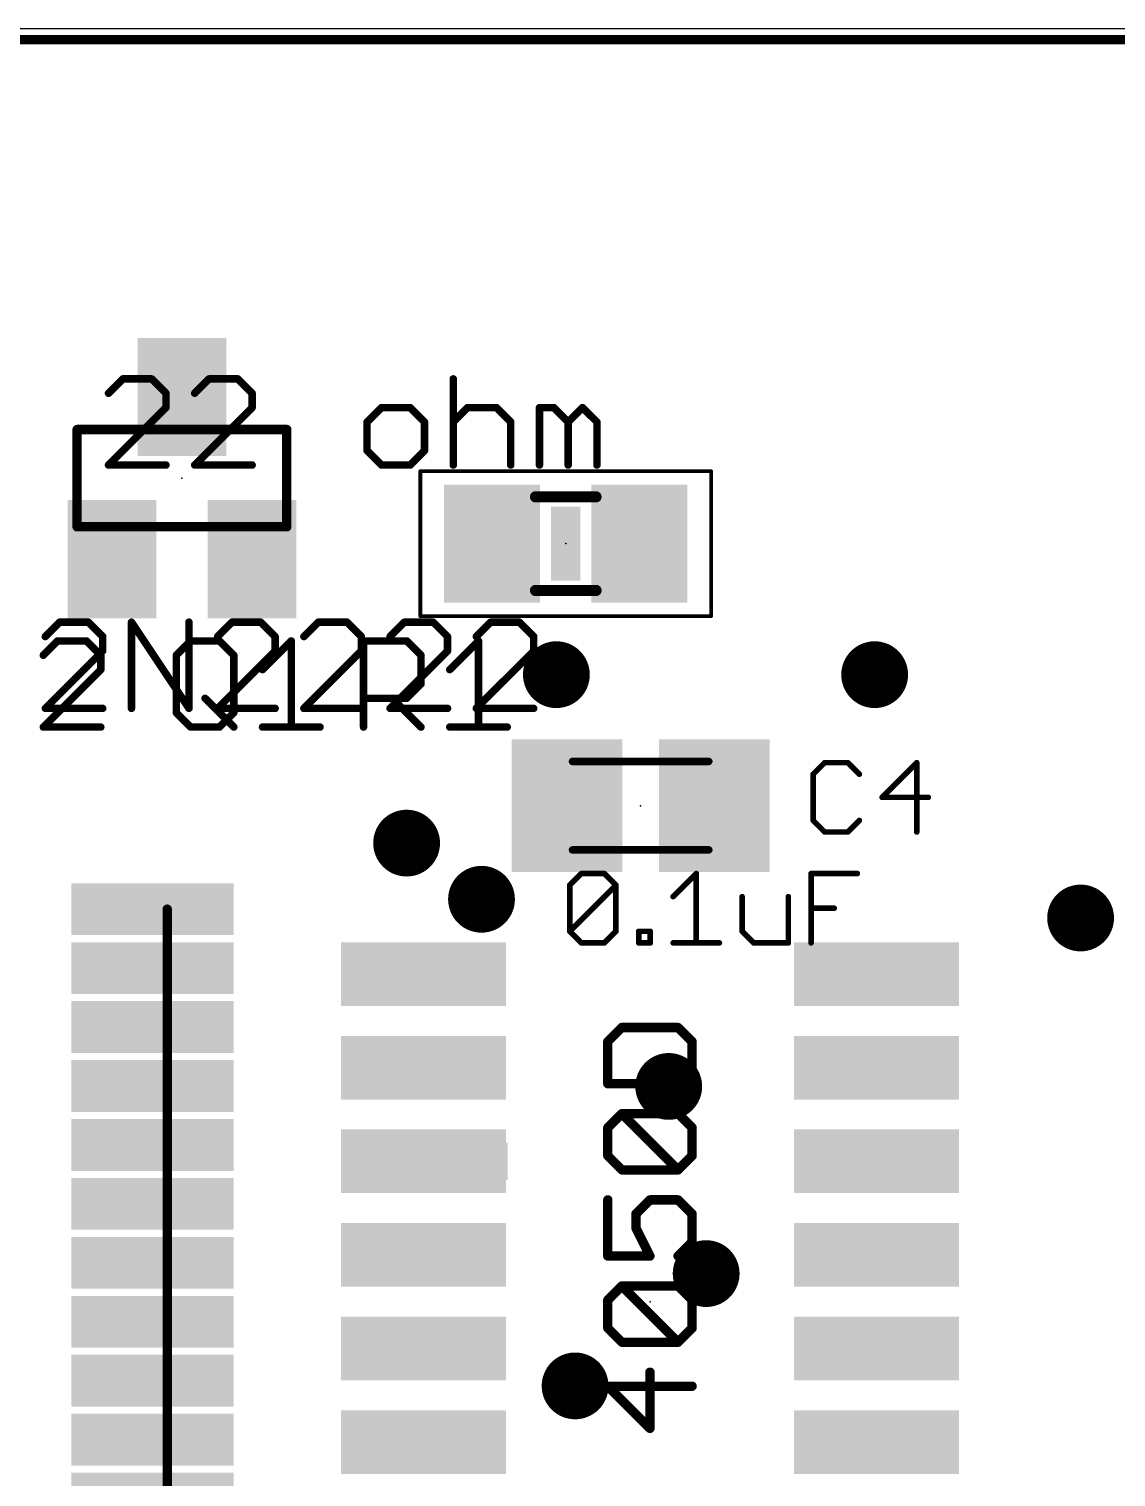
# Model space of a CAD drawing. Extents: x -27.9 to 27.9, y -17.1 to 17.1.
# Drawn here: x -14.78 to -0.03, y -2.51 to 17.14 of the extents above; entities that cross this region are included whole.
import ezdxf

# ---------------------------------------------------------------- set-up
doc = ezdxf.new("R2010")
doc.units = 0
for name, color, linetype in [('18', 82, 'CONTINUOUS'), ('20', 7, 'CONTINUOUS'), ('22', 253, 'CONTINUOUS'), ('23', 7, 'CONTINUOUS'), ('25', 253, 'CONTINUOUS'), ('27', 253, 'CONTINUOUS'), ('29', 253, 'CONTINUOUS'), ('30', 253, 'CONTINUOUS'), ('31', 253, 'CONTINUOUS'), ('32', 253, 'CONTINUOUS'), ('35', 253, 'CONTINUOUS'), ('39', 22, 'CONTINUOUS'), ('44', 253, 'CONTINUOUS'), ('51', 253, 'CONTINUOUS')]:
    doc.layers.add(name, color=color, linetype=linetype)

# ---------------------------------------------------------------- blocks, each defined once
blk = doc.blocks.new('RECT')
blk.add_solid([(-0.5, -0.5), (0.5, -0.5), (-0.5, 0.5), (0.5, 0.5)])
blk = doc.blocks.new('ROUNDV')
at = {"const_width": 0.5}
blk.add_lwpolyline([(0, -0.25, 1), (0, 0.25, 1), (0, -0.25)], format="xyb", dxfattribs=at)

msp = doc.modelspace()

# ---------------------------------------------------------------- linework, layer by layer
at = {"layer": '20'}
msp.add_line((25.4, 17.145), (-25.4, 17.145), dxfattribs=at)
at = {"layer": '22', "const_width": 0.127}
for points in [[(23, 17), (-23, 17)], [(-12.9, -5.2), (-12.9, 5.2)]]:
    msp.add_lwpolyline(points, dxfattribs=at)
at = {"layer": '22', "const_width": 0.0635}
msp.add_lwpolyline([(-12.8682, 5.2, 1), (-12.9318, 5.2)], format="xyb", dxfattribs=at)
at = {"layer": '23'}
for p in [(-12.7, 11.049), (-7.493, 10.16), (-6.477, 6.604), (-6.35, -0.127)]:
    msp.add_point(p, dxfattribs=at)
at = {"layer": '25'}
for points, const_width in [([(-14.3857, 8.8402), (-14.5806, 8.6453)], 0.1016), ([(-13.9959, 8.8402), (-14.3857, 8.8402)], 0.1016), ([(-13.801, 8.6453), (-13.9959, 8.8402)], 0.1016), ([(-12.7762, 8.6453), (-12.5813, 8.8402)], 0.1016), ([(-12.5813, 8.8402), (-12.1915, 8.8402)], 0.1016), ([(-12.1915, 8.8402), (-11.9966, 8.6453)], 0.1016), ([(-11.6068, 8.4504), (-11.217, 8.8402)], 0.1016), ([(-11.217, 8.8402), (-11.217, 7.6708)], 0.1016), ([(-10.2362, 7.6708), (-10.2362, 8.8402)], 0.1016), ([(-10.2362, 8.8402), (-9.6515, 8.8402)], 0.1016), ([(-9.6515, 8.8402), (-9.4566, 8.6453)], 0.1016), ([(-9.0668, 8.4504), (-8.677, 8.8402)], 0.1016), ([(-8.677, 8.8402), (-8.677, 7.6708)], 0.1016), ([(-13.801, 8.4504), (-13.801, 8.6453)], 0.1016), ([(-12.7762, 7.8657), (-12.7762, 8.6453)], 0.1016), ([(-11.9966, 8.6453), (-11.9966, 7.8657)], 0.1016), ([(-9.4566, 8.6453), (-9.4566, 8.2555)], 0.1016), ([(-14.5806, 7.6708), (-13.801, 8.4504)], 0.1016), ([(-9.4566, 8.2555), (-9.6515, 8.0606)], 0.1016), ([(-12.3864, 8.0606), (-11.9966, 7.6708)], 0.1016), ([(-9.6515, 8.0606), (-10.2362, 8.0606)], 0.1016), ([(-9.8464, 8.0606), (-9.4566, 7.6708)], 0.1016), ([(-12.5813, 7.6708), (-12.7762, 7.8657)], 0.1016), ([(-11.9966, 7.8657), (-12.1915, 7.6708)], 0.1016), ([(-13.801, 7.6708), (-14.5806, 7.6708)], 0.1016), ([(-12.1915, 7.6708), (-12.5813, 7.6708)], 0.1016), ([(-11.6068, 7.6708), (-10.8272, 7.6708)], 0.1016), ([(-9.0668, 7.6708), (-8.2872, 7.6708)], 0.1016), ([(-3.9801, 7.1877), (-4.1369, 7.0309)], 0.0762), ([(-3.6666, 7.1877), (-3.9801, 7.1877)], 0.0762), ([(-3.5098, 7.0309), (-3.6666, 7.1877)], 0.0762), ([(-2.7311, 7.1877), (-3.2014, 6.7174)], 0.0762), ([(-2.7311, 6.2471), (-2.7311, 7.1877)], 0.0762), ([(-4.1369, 7.0309), (-4.1369, 6.4039)], 0.0762), ([(-3.2014, 6.7174), (-2.5743, 6.7174)], 0.0762), ([(-4.1369, 6.4039), (-3.9801, 6.2471)], 0.0762), ([(-3.6666, 6.2471), (-3.5098, 6.4039)], 0.0762), ([(-3.9801, 6.2471), (-3.6666, 6.2471)], 0.0762)]:
    msp.add_lwpolyline(points, dxfattribs=dict(at, const_width=const_width))
for points, const_width in [([(-14.3857, 8.8656, 1), (-14.3857, 8.8148)], 0.0508), ([(-14.3677, 8.8222, 1), (-14.4037, 8.8582)], 0.0508), ([(-13.9779, 8.8582, 1), (-14.0139, 8.8222)], 0.0508), ([(-13.9959, 8.8148, 1), (-13.9959, 8.8656)], 0.0508), ([(-12.5813, 8.8656, 1), (-12.5813, 8.8148)], 0.0508), ([(-12.5633, 8.8222, 1), (-12.5993, 8.8582)], 0.0508), ([(-12.1735, 8.8582, 1), (-12.2095, 8.8222)], 0.0508), ([(-12.1915, 8.8148, 1), (-12.1915, 8.8656)], 0.0508), ([(-11.1916, 8.8402, 1), (-11.2424, 8.8402)], 0.0508), ([(-11.199, 8.8222, 1), (-11.235, 8.8582)], 0.0508), ([(-10.2108, 8.8402, 1), (-10.2616, 8.8402)], 0.0508), ([(-10.2362, 8.8656, 1), (-10.2362, 8.8148)], 0.0508), ([(-9.6335, 8.8582, 1), (-9.6695, 8.8222)], 0.0508), ([(-9.6515, 8.8148, 1), (-9.6515, 8.8656)], 0.0508), ([(-8.6516, 8.8402, 1), (-8.7024, 8.8402)], 0.0508), ([(-8.659, 8.8222, 1), (-8.695, 8.8582)], 0.0508), ([(-14.5986, 8.6633, 1), (-14.5626, 8.6273)], 0.0508), ([(-13.7756, 8.6453, 1), (-13.8264, 8.6453)], 0.0508), ([(-13.819, 8.6273, 1), (-13.783, 8.6633)], 0.0508), ([(-12.7942, 8.6633, 1), (-12.7582, 8.6273)], 0.0508), ([(-12.7508, 8.6453, 1), (-12.8016, 8.6453)], 0.0508), ([(-11.9712, 8.6453, 1), (-12.022, 8.6453)], 0.0508), ([(-12.0146, 8.6273, 1), (-11.9786, 8.6633)], 0.0508), ([(-9.4312, 8.6453, 1), (-9.482, 8.6453)], 0.0508), ([(-9.4746, 8.6273, 1), (-9.4386, 8.6633)], 0.0508), ([(-13.8264, 8.4504, 1), (-13.7756, 8.4504)], 0.0508), ([(-13.783, 8.4324, 1), (-13.819, 8.4684)], 0.0508), ([(-11.6248, 8.4684, 1), (-11.5888, 8.4324)], 0.0508), ([(-9.0848, 8.4684, 1), (-9.0488, 8.4324)], 0.0508), ([(-9.482, 8.2555, 1), (-9.4312, 8.2555)], 0.0508), ([(-9.4386, 8.2375, 1), (-9.4746, 8.2735)], 0.0508), ([(-12.3684, 8.0786, 1), (-12.4044, 8.0426)], 0.0508), ([(-10.2362, 8.086, 1), (-10.2362, 8.0352)], 0.0508), ([(-9.8284, 8.0786, 1), (-9.8644, 8.0426)], 0.0508), ([(-9.6695, 8.0786, 1), (-9.6335, 8.0426)], 0.0508), ([(-9.6515, 8.0352, 1), (-9.6515, 8.086)], 0.0508), ([(-12.7582, 7.8837, 1), (-12.7942, 7.8477)], 0.0508), ([(-12.8016, 7.8657, 1), (-12.7508, 7.8657)], 0.0508), ([(-12.022, 7.8657, 1), (-11.9712, 7.8657)], 0.0508), ([(-11.9786, 7.8477, 1), (-12.0146, 7.8837)], 0.0508), ([(-14.5986, 7.6888, 1), (-14.5626, 7.6528)], 0.0508), ([(-14.5806, 7.6962, 1), (-14.5806, 7.6454)], 0.0508), ([(-13.801, 7.6454, 1), (-13.801, 7.6962)], 0.0508), ([(-12.5813, 7.6962, 1), (-12.5813, 7.6454)], 0.0508), ([(-12.5993, 7.6528, 1), (-12.5633, 7.6888)], 0.0508), ([(-12.2095, 7.6888, 1), (-12.1735, 7.6528)], 0.0508), ([(-12.1915, 7.6454, 1), (-12.1915, 7.6962)], 0.0508), ([(-12.0146, 7.6528, 1), (-11.9786, 7.6888)], 0.0508), ([(-11.6068, 7.6962, 1), (-11.6068, 7.6454)], 0.0508), ([(-11.2424, 7.6708, 1), (-11.1916, 7.6708)], 0.0508), ([(-10.8272, 7.6454, 1), (-10.8272, 7.6962)], 0.0508), ([(-10.2616, 7.6708, 1), (-10.2108, 7.6708)], 0.0508), ([(-9.4746, 7.6528, 1), (-9.4386, 7.6888)], 0.0508), ([(-9.0668, 7.6962, 1), (-9.0668, 7.6454)], 0.0508), ([(-8.7024, 7.6708, 1), (-8.6516, 7.6708)], 0.0508), ([(-8.2872, 7.6454, 1), (-8.2872, 7.6962)], 0.0508), ([(-3.9801, 7.2068, 1), (-3.9801, 7.1687)], 0.0381), ([(-3.9667, 7.1742, 1), (-3.9936, 7.2012)], 0.0381), ([(-3.6531, 7.2012, 1), (-3.6801, 7.1742)], 0.0381), ([(-3.6666, 7.1687, 1), (-3.6666, 7.2068)], 0.0381), ([(-2.712, 7.1877, 1), (-2.7501, 7.1877)], 0.0381), ([(-2.7176, 7.1742, 1), (-2.7446, 7.2012)], 0.0381), ([(-4.1504, 7.0444, 1), (-4.1234, 7.0175)], 0.0381), ([(-4.1178, 7.0309, 1), (-4.1559, 7.0309)], 0.0381), ([(-3.5233, 7.0175, 1), (-3.4964, 7.0444)], 0.0381), ([(-3.2014, 6.7365, 1), (-3.2014, 6.6984)], 0.0381), ([(-3.2149, 6.7309, 1), (-3.1879, 6.7039)], 0.0381), ([(-2.5743, 6.6984, 1), (-2.5743, 6.7365)], 0.0381), ([(-4.1234, 6.4173, 1), (-4.1504, 6.3904)], 0.0381), ([(-4.1559, 6.4039, 1), (-4.1178, 6.4039)], 0.0381), ([(-3.4964, 6.3904, 1), (-3.5233, 6.4173)], 0.0381), ([(-3.9801, 6.2662, 1), (-3.9801, 6.2281)], 0.0381), ([(-3.9936, 6.2336, 1), (-3.9667, 6.2606)], 0.0381), ([(-3.6801, 6.2606, 1), (-3.6531, 6.2336)], 0.0381), ([(-3.6666, 6.2281, 1), (-3.6666, 6.2662)], 0.0381), ([(-2.7501, 6.2471, 1), (-2.712, 6.2471)], 0.0381)]:
    msp.add_lwpolyline(points, format="xyb", dxfattribs=dict(at, const_width=const_width))
at = {"layer": '27'}
for points, const_width in [([(-13.5017, 12.3962), (-13.6966, 12.2013)], 0.1016), ([(-13.1119, 12.3962), (-13.5017, 12.3962)], 0.1016), ([(-12.917, 12.2013), (-13.1119, 12.3962)], 0.1016), ([(-12.3323, 12.3962), (-12.5272, 12.2013)], 0.1016), ([(-11.9425, 12.3962), (-12.3323, 12.3962)], 0.1016), ([(-11.7476, 12.2013), (-11.9425, 12.3962)], 0.1016), ([(-9.019, 12.3962), (-9.019, 11.2268)], 0.1016), ([(-12.917, 12.0064), (-12.917, 12.2013)], 0.1016), ([(-11.7476, 12.0064), (-11.7476, 12.2013)], 0.1016), ([(-13.6966, 11.2268), (-12.917, 12.0064)], 0.1016), ([(-12.5272, 11.2268), (-11.7476, 12.0064)], 0.1016), ([(-9.9935, 12.0064), (-10.1884, 11.8115)], 0.1016), ([(-9.6037, 12.0064), (-9.9935, 12.0064)], 0.1016), ([(-9.4088, 11.8115), (-9.6037, 12.0064)], 0.1016), ([(-9.019, 11.8115), (-8.8241, 12.0064)], 0.1016), ([(-8.8241, 12.0064), (-8.4343, 12.0064)], 0.1016), ([(-8.4343, 12.0064), (-8.2394, 11.8115)], 0.1016), ([(-7.8496, 11.2268), (-7.8496, 12.0064)], 0.1016), ([(-7.8496, 12.0064), (-7.6547, 12.0064)], 0.1016), ([(-7.6547, 12.0064), (-7.4598, 11.8115)], 0.1016), ([(-7.4598, 11.8115), (-7.2649, 12.0064)], 0.1016), ([(-7.2649, 12.0064), (-7.07, 11.8115)], 0.1016), ([(-10.1884, 11.8115), (-10.1884, 11.4217)], 0.1016), ([(-9.4088, 11.4217), (-9.4088, 11.8115)], 0.1016), ([(-8.2394, 11.8115), (-8.2394, 11.2268)], 0.1016), ([(-7.4598, 11.8115), (-7.4598, 11.2268)], 0.1016), ([(-7.07, 11.8115), (-7.07, 11.2268)], 0.1016), ([(-10.1884, 11.4217), (-9.9935, 11.2268)], 0.1016), ([(-9.6037, 11.2268), (-9.4088, 11.4217)], 0.1016), ([(-12.917, 11.2268), (-13.6966, 11.2268)], 0.1016), ([(-11.7476, 11.2268), (-12.5272, 11.2268)], 0.1016), ([(-9.9935, 11.2268), (-9.6037, 11.2268)], 0.1016), ([(-14.3593, 9.0942), (-14.5542, 8.8993)], 0.1016), ([(-13.9695, 9.0942), (-14.3593, 9.0942)], 0.1016), ([(-13.7746, 8.8993), (-13.9695, 9.0942)], 0.1016), ([(-13.3848, 7.9248), (-13.3848, 9.0942)], 0.1016), ([(-13.3848, 9.0942), (-12.6052, 7.9248)], 0.1016), ([(-12.6052, 7.9248), (-12.6052, 9.0942)], 0.1016), ([(-12.0205, 9.0942), (-12.2154, 8.8993)], 0.1016), ([(-11.6307, 9.0942), (-12.0205, 9.0942)], 0.1016), ([(-11.4358, 8.8993), (-11.6307, 9.0942)], 0.1016), ([(-10.8511, 9.0942), (-11.046, 8.8993)], 0.1016), ([(-10.4613, 9.0942), (-10.8511, 9.0942)], 0.1016), ([(-10.2664, 8.8993), (-10.4613, 9.0942)], 0.1016), ([(-9.6817, 9.0942), (-9.8766, 8.8993)], 0.1016), ([(-9.2919, 9.0942), (-9.6817, 9.0942)], 0.1016), ([(-9.097, 8.8993), (-9.2919, 9.0942)], 0.1016), ([(-8.5123, 9.0942), (-8.7072, 8.8993)], 0.1016), ([(-8.1225, 9.0942), (-8.5123, 9.0942)], 0.1016), ([(-7.9276, 8.8993), (-8.1225, 9.0942)], 0.1016), ([(-13.7746, 8.7044), (-13.7746, 8.8993)], 0.1016), ([(-11.4358, 8.7044), (-11.4358, 8.8993)], 0.1016), ([(-10.2664, 8.7044), (-10.2664, 8.8993)], 0.1016), ([(-9.097, 8.7044), (-9.097, 8.8993)], 0.1016), ([(-7.9276, 8.7044), (-7.9276, 8.8993)], 0.1016), ([(-14.5542, 7.9248), (-13.7746, 8.7044)], 0.1016), ([(-12.2154, 7.9248), (-11.4358, 8.7044)], 0.1016), ([(-11.046, 7.9248), (-10.2664, 8.7044)], 0.1016), ([(-9.8766, 7.9248), (-9.097, 8.7044)], 0.1016), ([(-8.7072, 7.9248), (-7.9276, 8.7044)], 0.1016), ([(-13.7746, 7.9248), (-14.5542, 7.9248)], 0.1016), ([(-11.4358, 7.9248), (-12.2154, 7.9248)], 0.1016), ([(-10.2664, 7.9248), (-11.046, 7.9248)], 0.1016), ([(-9.097, 7.9248), (-9.8766, 7.9248)], 0.1016), ([(-7.9276, 7.9248), (-8.7072, 7.9248)], 0.1016), ([(-7.4389, 5.5259), (-7.2821, 5.6827)], 0.0762), ([(-7.2821, 5.6827), (-6.9686, 5.6827)], 0.0762), ([(-6.9686, 5.6827), (-6.8118, 5.5259)], 0.0762), ([(-6.0356, 5.3692), (-5.7221, 5.6827)], 0.0762), ([(-5.7221, 5.6827), (-5.7221, 4.7421)], 0.0762), ([(-4.1646, 4.7421), (-4.1646, 5.6827)], 0.0762), ([(-4.1646, 5.6827), (-3.5375, 5.6827)], 0.0762), ([(-7.4389, 4.8989), (-7.4389, 5.5259)], 0.0762), ([(-7.4389, 4.8989), (-6.8118, 5.5259)], 0.0762), ([(-6.8118, 5.5259), (-6.8118, 4.8989)], 0.0762), ([(-5.1001, 5.3692), (-5.1001, 4.8989)], 0.0762), ([(-4.473, 4.7421), (-4.473, 5.3692)], 0.0762), ([(-4.1646, 5.2124), (-3.8511, 5.2124)], 0.0762), ([(-7.2821, 4.7421), (-7.4389, 4.8989)], 0.0762), ([(-6.8118, 4.8989), (-6.9686, 4.7421)], 0.0762), ([(-6.5034, 4.7421), (-6.5034, 4.8989)], 0.0762), ([(-6.5034, 4.8989), (-6.3466, 4.8989)], 0.0762), ([(-6.3466, 4.8989), (-6.3466, 4.7421)], 0.0762), ([(-5.1001, 4.8989), (-4.9433, 4.7421)], 0.0762), ([(-6.9686, 4.7421), (-7.2821, 4.7421)], 0.0762), ([(-6.3466, 4.7421), (-6.5034, 4.7421)], 0.0762), ([(-6.0356, 4.7421), (-5.4086, 4.7421)], 0.0762), ([(-4.9433, 4.7421), (-4.473, 4.7421)], 0.0762), ([(-6.7318, 3.5937), (-6.9225, 3.4031)], 0.127), ([(-5.9692, 3.5937), (-6.7318, 3.5937)], 0.127), ([(-5.7785, 3.4031), (-5.9692, 3.5937)], 0.127), ([(-6.9225, 3.4031), (-6.9225, 2.8311)], 0.127), ([(-5.7785, 2.8311), (-5.7785, 3.4031)], 0.127), ([(-6.9225, 2.8311), (-5.7785, 2.8311)], 0.127), ([(-6.9225, 2.2337), (-6.7318, 2.4243)], 0.127), ([(-6.7318, 2.4243), (-5.9692, 2.4243)], 0.127), ([(-5.9692, 1.6617), (-6.7318, 2.4243)], 0.127), ([(-5.9692, 2.4243), (-5.7785, 2.2337)], 0.127), ([(-6.9225, 1.8524), (-6.9225, 2.2337)], 0.127), ([(-5.7785, 2.2337), (-5.7785, 1.8524)], 0.127), ([(-6.7318, 1.6617), (-6.9225, 1.8524)], 0.127), ([(-5.7785, 1.8524), (-5.9692, 1.6617)], 0.127), ([(-5.9692, 1.6617), (-6.7318, 1.6617)], 0.127), ([(-6.9225, 1.2549), (-6.9225, 0.4923)], 0.127), ([(-6.5412, 1.0643), (-6.3505, 1.2549)], 0.127), ([(-6.3505, 1.2549), (-5.9692, 1.2549)], 0.127), ([(-5.9692, 1.2549), (-5.7785, 1.0643)], 0.127), ([(-6.5412, 0.8736), (-6.5412, 1.0643)], 0.127), ([(-5.7785, 1.0643), (-5.7785, 0.683)], 0.127), ([(-6.3505, 0.4923), (-6.5412, 0.8736)], 0.127), ([(-5.7785, 0.683), (-5.9692, 0.4923)], 0.127), ([(-6.9225, 0.4923), (-6.3505, 0.4923)], 0.127), ([(-6.9225, -0.1051), (-6.7318, 0.0856)], 0.127), ([(-6.7318, 0.0856), (-5.9692, 0.0856)], 0.127), ([(-5.9692, -0.6771), (-6.7318, 0.0856)], 0.127), ([(-5.9692, 0.0856), (-5.7785, -0.1051)], 0.127), ([(-6.9225, -0.4864), (-6.9225, -0.1051)], 0.127), ([(-5.7785, -0.1051), (-5.7785, -0.4864)], 0.127), ([(-6.7318, -0.6771), (-6.9225, -0.4864)], 0.127), ([(-5.7785, -0.4864), (-5.9692, -0.6771)], 0.127), ([(-5.9692, -0.6771), (-6.7318, -0.6771)], 0.127), ([(-6.3505, -1.8465), (-6.3505, -1.0838)], 0.127), ([(-5.7785, -1.2745), (-6.9225, -1.2745)], 0.127), ([(-6.9225, -1.2745), (-6.3505, -1.8465)], 0.127)]:
    msp.add_lwpolyline(points, dxfattribs=dict(at, const_width=const_width))
for points, const_width in [([(-13.5017, 12.4216, 1), (-13.5017, 12.3708)], 0.0508), ([(-13.4837, 12.3782, 1), (-13.5197, 12.4142)], 0.0508), ([(-13.0939, 12.4142, 1), (-13.1299, 12.3782)], 0.0508), ([(-13.1119, 12.3708, 1), (-13.1119, 12.4216)], 0.0508), ([(-12.3323, 12.4216, 1), (-12.3323, 12.3708)], 0.0508), ([(-12.3143, 12.3782, 1), (-12.3503, 12.4142)], 0.0508), ([(-11.9245, 12.4142, 1), (-11.9605, 12.3782)], 0.0508), ([(-11.9425, 12.3708, 1), (-11.9425, 12.4216)], 0.0508), ([(-8.9936, 12.3962, 1), (-9.0444, 12.3962)], 0.0508), ([(-13.7146, 12.2193, 1), (-13.6786, 12.1833)], 0.0508), ([(-12.8916, 12.2013, 1), (-12.9424, 12.2013)], 0.0508), ([(-12.935, 12.1833, 1), (-12.899, 12.2193)], 0.0508), ([(-12.5452, 12.2193, 1), (-12.5092, 12.1833)], 0.0508), ([(-11.7222, 12.2013, 1), (-11.773, 12.2013)], 0.0508), ([(-11.7656, 12.1833, 1), (-11.7296, 12.2193)], 0.0508), ([(-12.9424, 12.0064, 1), (-12.8916, 12.0064)], 0.0508), ([(-12.899, 11.9884, 1), (-12.935, 12.0244)], 0.0508), ([(-11.773, 12.0064, 1), (-11.7222, 12.0064)], 0.0508), ([(-11.7296, 11.9884, 1), (-11.7656, 12.0244)], 0.0508), ([(-9.9935, 12.0318, 1), (-9.9935, 11.981)], 0.0508), ([(-9.9755, 11.9884, 1), (-10.0115, 12.0244)], 0.0508), ([(-9.5857, 12.0244, 1), (-9.6217, 11.9884)], 0.0508), ([(-9.6037, 11.981, 1), (-9.6037, 12.0318)], 0.0508), ([(-8.8241, 12.0318, 1), (-8.8241, 11.981)], 0.0508), ([(-8.8062, 11.9884, 1), (-8.8421, 12.0244)], 0.0508), ([(-8.4164, 12.0244, 1), (-8.4523, 11.9884)], 0.0508), ([(-8.4343, 11.981, 1), (-8.4343, 12.0318)], 0.0508), ([(-7.8242, 12.0064, 1), (-7.875, 12.0064)], 0.0508), ([(-7.8496, 12.0318, 1), (-7.8496, 11.981)], 0.0508), ([(-7.6368, 12.0244, 1), (-7.6727, 11.9884)], 0.0508), ([(-7.6547, 11.981, 1), (-7.6547, 12.0318)], 0.0508), ([(-7.247, 12.0244, 1), (-7.2829, 11.9884)], 0.0508), ([(-7.247, 11.9884, 1), (-7.2829, 12.0244)], 0.0508), ([(-10.2064, 11.8295, 1), (-10.1704, 11.7935)], 0.0508), ([(-10.163, 11.8115, 1), (-10.2138, 11.8115)], 0.0508), ([(-9.3834, 11.8115, 1), (-9.4342, 11.8115)], 0.0508), ([(-9.4268, 11.7935, 1), (-9.3908, 11.8295)], 0.0508), ([(-9.037, 11.8295, 1), (-9.001, 11.7935)], 0.0508), ([(-8.214, 11.8115, 1), (-8.2648, 11.8115)], 0.0508), ([(-8.2574, 11.7935, 1), (-8.2215, 11.8295)], 0.0508), ([(-7.4778, 11.8295, 1), (-7.4419, 11.7935)], 0.0508), ([(-7.4344, 11.8115, 1), (-7.4852, 11.8115)], 0.0508), ([(-7.4778, 11.7935, 1), (-7.4419, 11.8295)], 0.0508), ([(-7.0446, 11.8115, 1), (-7.0954, 11.8115)], 0.0508), ([(-7.088, 11.7935, 1), (-7.0521, 11.8295)], 0.0508), ([(-10.1704, 11.4397, 1), (-10.2064, 11.4037)], 0.0508), ([(-10.2138, 11.4217, 1), (-10.163, 11.4217)], 0.0508), ([(-9.4342, 11.4217, 1), (-9.3834, 11.4217)], 0.0508), ([(-9.3908, 11.4037, 1), (-9.4268, 11.4397)], 0.0508), ([(-13.7146, 11.2448, 1), (-13.6786, 11.2088)], 0.0508), ([(-13.6966, 11.2522, 1), (-13.6966, 11.2014)], 0.0508), ([(-12.917, 11.2014, 1), (-12.917, 11.2522)], 0.0508), ([(-12.5452, 11.2448, 1), (-12.5092, 11.2088)], 0.0508), ([(-12.5272, 11.2522, 1), (-12.5272, 11.2014)], 0.0508), ([(-11.7476, 11.2014, 1), (-11.7476, 11.2522)], 0.0508), ([(-9.9935, 11.2522, 1), (-9.9935, 11.2014)], 0.0508), ([(-10.0115, 11.2088, 1), (-9.9755, 11.2448)], 0.0508), ([(-9.6217, 11.2448, 1), (-9.5857, 11.2088)], 0.0508), ([(-9.6037, 11.2014, 1), (-9.6037, 11.2522)], 0.0508), ([(-9.0444, 11.2268, 1), (-8.9936, 11.2268)], 0.0508), ([(-8.2648, 11.2268, 1), (-8.214, 11.2268)], 0.0508), ([(-7.875, 11.2268, 1), (-7.8242, 11.2268)], 0.0508), ([(-7.4852, 11.2268, 1), (-7.4344, 11.2268)], 0.0508), ([(-7.0954, 11.2268, 1), (-7.0446, 11.2268)], 0.0508), ([(-14.3593, 9.1196, 1), (-14.3593, 9.0688)], 0.0508), ([(-14.3413, 9.0762, 1), (-14.3773, 9.1122)], 0.0508), ([(-13.9515, 9.1122, 1), (-13.9875, 9.0762)], 0.0508), ([(-13.9695, 9.0688, 1), (-13.9695, 9.1196)], 0.0508), ([(-13.3594, 9.0942, 1), (-13.4102, 9.0942)], 0.0508), ([(-13.3637, 9.1083, 1), (-13.4059, 9.0801)], 0.0508), ([(-12.5798, 9.0942, 1), (-12.6306, 9.0942)], 0.0508), ([(-12.0205, 9.1196, 1), (-12.0205, 9.0688)], 0.0508), ([(-12.0025, 9.0762, 1), (-12.0385, 9.1122)], 0.0508), ([(-11.6127, 9.1122, 1), (-11.6487, 9.0762)], 0.0508), ([(-11.6307, 9.0688, 1), (-11.6307, 9.1196)], 0.0508), ([(-10.8511, 9.1196, 1), (-10.8511, 9.0688)], 0.0508), ([(-10.8332, 9.0762, 1), (-10.8691, 9.1122)], 0.0508), ([(-10.4434, 9.1122, 1), (-10.4793, 9.0762)], 0.0508), ([(-10.4613, 9.0688, 1), (-10.4613, 9.1196)], 0.0508), ([(-9.6817, 9.1196, 1), (-9.6817, 9.0688)], 0.0508), ([(-9.6638, 9.0762, 1), (-9.6997, 9.1122)], 0.0508), ([(-9.274, 9.1122, 1), (-9.3099, 9.0762)], 0.0508), ([(-9.2919, 9.0688, 1), (-9.2919, 9.1196)], 0.0508), ([(-8.5123, 9.1196, 1), (-8.5123, 9.0688)], 0.0508), ([(-8.4944, 9.0762, 1), (-8.5303, 9.1122)], 0.0508), ([(-8.1046, 9.1122, 1), (-8.1405, 9.0762)], 0.0508), ([(-8.1225, 9.0688, 1), (-8.1225, 9.1196)], 0.0508), ([(-14.5722, 8.9173, 1), (-14.5362, 8.8813)], 0.0508), ([(-13.7492, 8.8993, 1), (-13.8, 8.8993)], 0.0508), ([(-13.7926, 8.8813, 1), (-13.7566, 8.9173)], 0.0508), ([(-12.2334, 8.9173, 1), (-12.1974, 8.8813)], 0.0508), ([(-11.4104, 8.8993, 1), (-11.4612, 8.8993)], 0.0508), ([(-11.4538, 8.8813, 1), (-11.4178, 8.9173)], 0.0508), ([(-11.064, 8.9173, 1), (-11.028, 8.8813)], 0.0508), ([(-10.241, 8.8993, 1), (-10.2918, 8.8993)], 0.0508), ([(-10.2844, 8.8813, 1), (-10.2485, 8.9173)], 0.0508), ([(-9.8946, 8.9173, 1), (-9.8587, 8.8813)], 0.0508), ([(-9.0716, 8.8993, 1), (-9.1224, 8.8993)], 0.0508), ([(-9.115, 8.8813, 1), (-9.0791, 8.9173)], 0.0508), ([(-8.7252, 8.9173, 1), (-8.6893, 8.8813)], 0.0508), ([(-7.9022, 8.8993, 1), (-7.953, 8.8993)], 0.0508), ([(-7.9456, 8.8813, 1), (-7.9097, 8.9173)], 0.0508), ([(-13.8, 8.7044, 1), (-13.7492, 8.7044)], 0.0508), ([(-13.7566, 8.6864, 1), (-13.7926, 8.7224)], 0.0508), ([(-11.4612, 8.7044, 1), (-11.4104, 8.7044)], 0.0508), ([(-11.4178, 8.6864, 1), (-11.4538, 8.7224)], 0.0508), ([(-10.2918, 8.7044, 1), (-10.241, 8.7044)], 0.0508), ([(-10.2485, 8.6864, 1), (-10.2844, 8.7224)], 0.0508), ([(-9.1224, 8.7044, 1), (-9.0716, 8.7044)], 0.0508), ([(-9.0791, 8.6864, 1), (-9.115, 8.7224)], 0.0508), ([(-7.953, 8.7044, 1), (-7.9022, 8.7044)], 0.0508), ([(-7.9097, 8.6864, 1), (-7.9456, 8.7224)], 0.0508), ([(-14.5722, 7.9428, 1), (-14.5362, 7.9068)], 0.0508), ([(-14.5542, 7.9502, 1), (-14.5542, 7.8994)], 0.0508), ([(-13.7746, 7.8994, 1), (-13.7746, 7.9502)], 0.0508), ([(-13.4102, 7.9248, 1), (-13.3594, 7.9248)], 0.0508), ([(-12.6306, 7.9248, 1), (-12.5798, 7.9248)], 0.0508), ([(-12.6263, 7.9107, 1), (-12.5841, 7.9389)], 0.0508), ([(-12.2334, 7.9428, 1), (-12.1974, 7.9068)], 0.0508), ([(-12.2154, 7.9502, 1), (-12.2154, 7.8994)], 0.0508), ([(-11.4358, 7.8994, 1), (-11.4358, 7.9502)], 0.0508), ([(-11.064, 7.9428, 1), (-11.028, 7.9068)], 0.0508), ([(-11.046, 7.9502, 1), (-11.046, 7.8994)], 0.0508), ([(-10.2664, 7.8994, 1), (-10.2664, 7.9502)], 0.0508), ([(-9.8946, 7.9428, 1), (-9.8587, 7.9068)], 0.0508), ([(-9.8766, 7.9502, 1), (-9.8766, 7.8994)], 0.0508), ([(-9.097, 7.8994, 1), (-9.097, 7.9502)], 0.0508), ([(-8.7252, 7.9428, 1), (-8.6893, 7.9068)], 0.0508), ([(-8.7072, 7.9502, 1), (-8.7072, 7.8994)], 0.0508), ([(-7.9276, 7.8994, 1), (-7.9276, 7.9502)], 0.0508), ([(-7.2821, 5.7018, 1), (-7.2821, 5.6637)], 0.0381), ([(-7.2687, 5.6692, 1), (-7.2956, 5.6962)], 0.0381), ([(-6.9551, 5.6962, 1), (-6.9821, 5.6692)], 0.0381), ([(-6.9686, 5.6637, 1), (-6.9686, 5.7018)], 0.0381), ([(-5.703, 5.6827, 1), (-5.7411, 5.6827)], 0.0381), ([(-5.7086, 5.6692, 1), (-5.7356, 5.6962)], 0.0381), ([(-4.1646, 5.7018, 1), (-4.1646, 5.6637)], 0.0381), ([(-4.1455, 5.6827, 1), (-4.1836, 5.6827)], 0.0381), ([(-3.5375, 5.6637, 1), (-3.5375, 5.7018)], 0.0381), ([(-7.4199, 5.5259, 1), (-7.458, 5.5259)], 0.0381), ([(-7.4524, 5.5394, 1), (-7.4254, 5.5125)], 0.0381), ([(-6.7928, 5.5259, 1), (-6.8309, 5.5259)], 0.0381), ([(-6.7984, 5.5125, 1), (-6.8253, 5.5394)], 0.0381), ([(-6.8253, 5.5125, 1), (-6.7984, 5.5394)], 0.0381), ([(-6.0491, 5.3826, 1), (-6.0222, 5.3557)], 0.0381), ([(-5.0811, 5.3692, 1), (-5.1192, 5.3692)], 0.0381), ([(-4.454, 5.3692, 1), (-4.4921, 5.3692)], 0.0381), ([(-4.1646, 5.2315, 1), (-4.1646, 5.1934)], 0.0381), ([(-3.8511, 5.1934, 1), (-3.8511, 5.2315)], 0.0381), ([(-7.458, 4.8989, 1), (-7.4199, 4.8989)], 0.0381), ([(-7.4254, 4.9123, 1), (-7.4524, 4.8854)], 0.0381), ([(-7.4524, 4.9123, 1), (-7.4254, 4.8854)], 0.0381), ([(-6.8309, 4.8989, 1), (-6.7928, 4.8989)], 0.0381), ([(-6.7984, 4.8854, 1), (-6.8253, 4.9123)], 0.0381), ([(-6.4843, 4.8989, 1), (-6.5224, 4.8989)], 0.0381), ([(-6.5034, 4.9179, 1), (-6.5034, 4.8798)], 0.0381), ([(-6.3276, 4.8989, 1), (-6.3657, 4.8989)], 0.0381), ([(-6.3466, 4.8798, 1), (-6.3466, 4.9179)], 0.0381), ([(-5.1192, 4.8989, 1), (-5.0811, 4.8989)], 0.0381), ([(-5.0866, 4.9123, 1), (-5.1136, 4.8854)], 0.0381), ([(-7.2821, 4.7612, 1), (-7.2821, 4.7231)], 0.0381), ([(-7.2956, 4.7286, 1), (-7.2687, 4.7556)], 0.0381), ([(-6.9821, 4.7556, 1), (-6.9551, 4.7286)], 0.0381), ([(-6.9686, 4.7231, 1), (-6.9686, 4.7612)], 0.0381), ([(-6.5034, 4.7612, 1), (-6.5034, 4.7231)], 0.0381), ([(-6.5224, 4.7421, 1), (-6.4843, 4.7421)], 0.0381), ([(-6.3657, 4.7421, 1), (-6.3276, 4.7421)], 0.0381), ([(-6.3466, 4.7231, 1), (-6.3466, 4.7612)], 0.0381), ([(-6.0356, 4.7612, 1), (-6.0356, 4.7231)], 0.0381), ([(-5.7411, 4.7421, 1), (-5.703, 4.7421)], 0.0381), ([(-5.4086, 4.7231, 1), (-5.4086, 4.7612)], 0.0381), ([(-4.9433, 4.7612, 1), (-4.9433, 4.7231)], 0.0381), ([(-4.9568, 4.7286, 1), (-4.9299, 4.7556)], 0.0381), ([(-4.4921, 4.7421, 1), (-4.454, 4.7421)], 0.0381), ([(-4.473, 4.7231, 1), (-4.473, 4.7612)], 0.0381), ([(-4.1836, 4.7421, 1), (-4.1455, 4.7421)], 0.0381), ([(-6.7318, 3.6255, 1), (-6.7318, 3.562)], 0.0635), ([(-6.7094, 3.5713, 1), (-6.7543, 3.6162)], 0.0635), ([(-5.9467, 3.6162, 1), (-5.9916, 3.5713)], 0.0635), ([(-5.9692, 3.562, 1), (-5.9692, 3.6255)], 0.0635), ([(-6.8907, 3.4031, 1), (-6.9542, 3.4031)], 0.0635), ([(-6.9449, 3.4255, 1), (-6.9, 3.3806)], 0.0635), ([(-5.7468, 3.4031, 1), (-5.8102, 3.4031)], 0.0635), ([(-5.801, 3.3806, 1), (-5.756, 3.4255)], 0.0635), ([(-6.9225, 2.8628, 1), (-6.9225, 2.7993)], 0.0635), ([(-6.9542, 2.8311, 1), (-6.8907, 2.8311)], 0.0635), ([(-5.8102, 2.8311, 1), (-5.7468, 2.8311)], 0.0635), ([(-5.7785, 2.7993, 1), (-5.7785, 2.8628)], 0.0635), ([(-6.7318, 2.4561, 1), (-6.7318, 2.3926)], 0.0635), ([(-6.7094, 2.4468, 1), (-6.7543, 2.4019)], 0.0635), ([(-6.7094, 2.4019, 1), (-6.7543, 2.4468)], 0.0635), ([(-5.9467, 2.4468, 1), (-5.9916, 2.4019)], 0.0635), ([(-5.9692, 2.3926, 1), (-5.9692, 2.4561)], 0.0635), ([(-6.8907, 2.2337, 1), (-6.9542, 2.2337)], 0.0635), ([(-6.9449, 2.2561, 1), (-6.9, 2.2112)], 0.0635), ([(-5.7468, 2.2337, 1), (-5.8102, 2.2337)], 0.0635), ([(-5.801, 2.2112, 1), (-5.756, 2.2561)], 0.0635), ([(-6.9, 1.8748, 1), (-6.9449, 1.8299)], 0.0635), ([(-6.9542, 1.8524, 1), (-6.8907, 1.8524)], 0.0635), ([(-5.8102, 1.8524, 1), (-5.7468, 1.8524)], 0.0635), ([(-5.756, 1.8299, 1), (-5.801, 1.8748)], 0.0635), ([(-6.7318, 1.6934, 1), (-6.7318, 1.6299)], 0.0635), ([(-6.7543, 1.6392, 1), (-6.7094, 1.6841)], 0.0635), ([(-5.9916, 1.6841, 1), (-5.9467, 1.6392)], 0.0635), ([(-5.9916, 1.6392, 1), (-5.9467, 1.6841)], 0.0635), ([(-5.9692, 1.6299, 1), (-5.9692, 1.6934)], 0.0635), ([(-6.8907, 1.2549, 1), (-6.9542, 1.2549)], 0.0635), ([(-6.3505, 1.2867, 1), (-6.3505, 1.2232)], 0.0635), ([(-6.328, 1.2325, 1), (-6.3729, 1.2774)], 0.0635), ([(-5.9467, 1.2774, 1), (-5.9916, 1.2325)], 0.0635), ([(-5.9692, 1.2232, 1), (-5.9692, 1.2867)], 0.0635), ([(-6.5094, 1.0643, 1), (-6.5729, 1.0643)], 0.0635), ([(-6.5636, 1.0867, 1), (-6.5187, 1.0418)], 0.0635), ([(-5.7468, 1.0643, 1), (-5.8102, 1.0643)], 0.0635), ([(-5.801, 1.0418, 1), (-5.756, 1.0867)], 0.0635), ([(-6.5128, 0.8878, 1), (-6.5695, 0.8594)], 0.0635), ([(-6.5729, 0.8736, 1), (-6.5094, 0.8736)], 0.0635), ([(-5.8102, 0.683, 1), (-5.7468, 0.683)], 0.0635), ([(-5.756, 0.6605, 1), (-5.801, 0.7054)], 0.0635), ([(-6.9225, 0.524, 1), (-6.9225, 0.4605)], 0.0635), ([(-6.9542, 0.4923, 1), (-6.8907, 0.4923)], 0.0635), ([(-6.3789, 0.4781, 1), (-6.3221, 0.5065)], 0.0635), ([(-6.3505, 0.4605, 1), (-6.3505, 0.524)], 0.0635), ([(-5.9916, 0.5147, 1), (-5.9467, 0.4698)], 0.0635), ([(-6.7318, 0.1173, 1), (-6.7318, 0.0538)], 0.0635), ([(-6.7094, 0.108, 1), (-6.7543, 0.0631)], 0.0635), ([(-6.7094, 0.0631, 1), (-6.7543, 0.108)], 0.0635), ([(-5.9467, 0.108, 1), (-5.9916, 0.0631)], 0.0635), ([(-5.9692, 0.0538, 1), (-5.9692, 0.1173)], 0.0635), ([(-6.8907, -0.1051, 1), (-6.9542, -0.1051)], 0.0635), ([(-6.9449, -0.0827, 1), (-6.9, -0.1276)], 0.0635), ([(-5.7468, -0.1051, 1), (-5.8102, -0.1051)], 0.0635), ([(-5.801, -0.1276, 1), (-5.756, -0.0827)], 0.0635), ([(-6.9, -0.464, 1), (-6.9449, -0.5089)], 0.0635), ([(-6.9542, -0.4864, 1), (-6.8907, -0.4864)], 0.0635), ([(-5.8102, -0.4864, 1), (-5.7468, -0.4864)], 0.0635), ([(-5.756, -0.5089, 1), (-5.801, -0.464)], 0.0635), ([(-6.7318, -0.6454, 1), (-6.7318, -0.7088)], 0.0635), ([(-6.7543, -0.6996, 1), (-6.7094, -0.6546)], 0.0635), ([(-5.9916, -0.6546, 1), (-5.9467, -0.6996)], 0.0635), ([(-5.9916, -0.6996, 1), (-5.9467, -0.6546)], 0.0635), ([(-5.9692, -0.7088, 1), (-5.9692, -0.6454)], 0.0635), ([(-6.3187, -1.0838, 1), (-6.3822, -1.0838)], 0.0635), ([(-6.9225, -1.2428, 1), (-6.9225, -1.3063)], 0.0635), ([(-6.9, -1.2521, 1), (-6.9449, -1.297)], 0.0635), ([(-5.7785, -1.3063, 1), (-5.7785, -1.2428)], 0.0635), ([(-6.3822, -1.8465, 1), (-6.3187, -1.8465)], 0.0635), ([(-6.3729, -1.8689, 1), (-6.328, -1.824)], 0.0635)]:
    msp.add_lwpolyline(points, format="xyb", dxfattribs=dict(at, const_width=const_width))
at = {"layer": '39', "const_width": 0.0508}
for points in [[(-9.466, 9.177), (-9.466, 11.143)], [(-9.466, 11.143), (-5.52, 11.143)], [(-5.52, 11.143), (-5.52, 9.177)], [(-5.52, 9.177), (-9.466, 9.177)]]:
    msp.add_lwpolyline(points, dxfattribs=at)
at = {"layer": '39', "const_width": 0.0254}
for points in [[(-9.4533, 11.143, 1), (-9.4787, 11.143)], [(-9.466, 11.1557, 1), (-9.466, 11.1303)], [(-5.5073, 11.143, 1), (-5.5327, 11.143)], [(-5.52, 11.1303, 1), (-5.52, 11.1557)], [(-9.466, 9.1897, 1), (-9.466, 9.1643)], [(-9.4787, 9.177, 1), (-9.4533, 9.177)], [(-5.5327, 9.177, 1), (-5.5073, 9.177)], [(-5.52, 9.1643, 1), (-5.52, 9.1897)]]:
    msp.add_lwpolyline(points, format="xyb", dxfattribs=at)
at = {"layer": '44'}
for centre in [(-7.62, 8.382), (-3.302, 8.382), (-9.652, 6.096), (-8.636, 5.334), (-0.508, 5.08), (-6.096, 2.794), (-5.588, 0.254), (-7.366, -1.27)]:
    msp.add_circle(centre, 0.25, dxfattribs=at)
at = {"layer": '51'}
for points, const_width in [([(-14.0907, 11.7094, 1), (-14.1542, 11.7094)], 0.0635), ([(-14.1224, 11.7412, 1), (-14.1224, 11.6776)], 0.0635), ([(-11.2459, 11.7094, 1), (-11.3094, 11.7094)], 0.0635), ([(-11.2776, 11.6776, 1), (-11.2776, 11.7412)], 0.0635), ([(-7.903, 10.8331, 1), (-7.903, 10.7569)], 0.0762), ([(-7.083, 10.7569, 1), (-7.083, 10.8331)], 0.0762), ([(-14.1224, 10.4204, 1), (-14.1224, 10.3568)], 0.0635), ([(-14.1542, 10.3886, 1), (-14.0907, 10.3886)], 0.0635), ([(-11.3094, 10.3886, 1), (-11.2459, 10.3886)], 0.0635), ([(-11.2776, 10.3568, 1), (-11.2776, 10.4204)], 0.0635), ([(-7.903, 9.5631, 1), (-7.903, 9.4869)], 0.0762), ([(-7.083, 9.4869, 1), (-7.083, 9.5631)], 0.0762), ([(-7.402, 7.2294, 1), (-7.402, 7.1786)], 0.0508), ([(-5.552, 7.1786, 1), (-5.552, 7.2294)], 0.0508), ([(-7.402, 6.0294, 1), (-7.402, 5.9786)], 0.0508), ([(-5.552, 5.9786, 1), (-5.552, 6.0294)], 0.0508)]:
    msp.add_lwpolyline(points, format="xyb", dxfattribs=dict(at, const_width=const_width))
for points, const_width in [([(-14.1224, 10.3886), (-14.1224, 11.7094)], 0.127), ([(-14.1224, 11.7094), (-11.2776, 11.7094)], 0.127), ([(-11.2776, 11.7094), (-11.2776, 10.3886)], 0.127), ([(-7.083, 10.795), (-7.903, 10.795)], 0.1524), ([(-11.2776, 10.3886), (-14.1224, 10.3886)], 0.127), ([(-7.083, 9.525), (-7.903, 9.525)], 0.1524), ([(-7.402, 7.204), (-5.552, 7.204)], 0.1016), ([(-5.552, 6.004), (-7.402, 6.004)], 0.1016)]:
    msp.add_lwpolyline(points, dxfattribs=dict(at, const_width=const_width))

# ---------------------------------------------------------------- block references
at = {"layer": '18', "xscale": 0.9064, "yscale": 0.9064}
for p in [(-7.62, 8.382), (-3.302, 8.382), (-9.652, 6.096), (-8.636, 5.334), (-0.508, 5.08), (-6.096, 2.794), (-5.588, 0.254), (-7.366, -1.27)]:
    msp.add_blockref('ROUNDV', p, dxfattribs=at)
at = {"layer": '29'}
for p, xscale, yscale in [((-12.7, 12.149), 1.2032, 1.6032), ((-13.65, 9.949), 1.2032, 1.6032), ((-11.75, 9.949), 1.2032, 1.6032), ((-7.477, 6.604), 1.5032, 1.8032), ((-5.477, 6.604), 1.5032, 1.8032)]:
    msp.add_blockref('RECT', p, dxfattribs=dict(at, xscale=xscale, yscale=yscale))
for p, xscale, yscale, rotation in [((-8.493, 10.16), 1.3032, 1.6032, 180), ((-6.493, 10.16), 1.3032, 1.6032, 180), ((-9.4234, 4.318), 0.8636, 2.2352, 270), ((-3.2766, 4.318), 0.8636, 2.2352, 270), ((-9.4234, 3.048), 0.8636, 2.2352, 270), ((-3.2766, 3.048), 0.8636, 2.2352, 270), ((-9.4234, 1.778), 0.8636, 2.2352, 270), ((-3.2766, 1.778), 0.8636, 2.2352, 270), ((-9.4234, 0.508), 0.8636, 2.2352, 270), ((-3.2766, 0.508), 0.8636, 2.2352, 270), ((-9.4234, -0.762), 0.8636, 2.2352, 270), ((-3.2766, -0.762), 0.8636, 2.2352, 270), ((-9.4234, -2.032), 0.8636, 2.2352, 270), ((-3.2766, -2.032), 0.8636, 2.2352, 270)]:
    msp.add_blockref('RECT', p, dxfattribs=dict(at, xscale=xscale, yscale=yscale, rotation=rotation))
at = {"layer": '30', "xscale": 2.2032, "yscale": 0.7032}
for p in [(-13.1, 5.2), (-13.1, 4.4), (-13.1, 3.6), (-13.1, 2.8), (-13.1, 2), (-13.1, 1.2), (-13.1, 0.4), (-13.1, -0.4), (-13.1, -1.2), (-13.1, -2), (-13.1, -2.8)]:
    msp.add_blockref('RECT', p, dxfattribs=at)
at = {"layer": '31', "yscale": 1.4}
for p in [(-12.7, 12.149), (-13.65, 9.949), (-11.75, 9.949)]:
    msp.add_blockref('RECT', p, dxfattribs=at)
at = {"layer": '31'}
for p, xscale, yscale, rotation in [((-8.493, 10.16), 1.1, 1.4, 180), ((-6.493, 10.16), 1.1, 1.4, 180), ((-9.4234, 4.318), 0.6604, 2.032, 270), ((-3.2766, 4.318), 0.6604, 2.032, 270), ((-9.4234, 3.048), 0.6604, 2.032, 270), ((-3.2766, 3.048), 0.6604, 2.032, 270), ((-9.4234, 1.778), 0.6604, 2.032, 270), ((-3.2766, 1.778), 0.6604, 2.032, 270), ((-9.4234, 0.508), 0.6604, 2.032, 270), ((-3.2766, 0.508), 0.6604, 2.032, 270), ((-9.4234, -0.762), 0.6604, 2.032, 270), ((-3.2766, -0.762), 0.6604, 2.032, 270), ((-9.4234, -2.032), 0.6604, 2.032, 270), ((-3.2766, -2.032), 0.6604, 2.032, 270)]:
    msp.add_blockref('RECT', p, dxfattribs=dict(at, xscale=xscale, yscale=yscale, rotation=rotation))
at = {"layer": '31', "xscale": 1.3, "yscale": 1.6}
for p in [(-7.477, 6.604), (-5.477, 6.604)]:
    msp.add_blockref('RECT', p, dxfattribs=at)
at = {"layer": '32', "xscale": 2, "yscale": 0.5}
for p in [(-13.1, 5.2), (-13.1, 4.4), (-13.1, 3.6), (-13.1, 2.8), (-13.1, 2), (-13.1, 1.2), (-13.1, 0.4), (-13.1, -0.4), (-13.1, -1.2), (-13.1, -2)]:
    msp.add_blockref('RECT', p, dxfattribs=at)
at = {"layer": '35', "xscale": 0.3998, "yscale": 1.0002, "rotation": 180}
msp.add_blockref('RECT', (-7.493, 10.16), dxfattribs=at)
at = {"layer": '51'}
for p, xscale, yscale in [((-12.7, 12.0523), 0.4572, 0.5842), ((-13.6398, 10.0457), 0.4572, 0.5842), ((-11.7602, 10.0457), 0.4572, 0.5842), ((-7.227, 6.604), 0.5, 1.3), ((-5.727, 6.604), 0.5, 1.3)]:
    msp.add_blockref('RECT', p, dxfattribs=dict(at, xscale=xscale, yscale=yscale))
at = {"layer": '51', "xscale": 0.508, "yscale": 1.143, "rotation": 270}
for p in [(-8.8773, 4.318), (-3.8227, 4.318), (-8.8773, 3.048), (-3.8227, 3.048), (-8.8519, 1.778), (-3.8227, 1.778), (-8.8773, 0.508), (-3.8227, 0.508), (-8.8773, -0.762), (-3.8227, -0.762), (-8.8773, -2.032), (-3.8227, -2.032)]:
    msp.add_blockref('RECT', p, dxfattribs=at)

doc.saveas('drawing.dxf')
